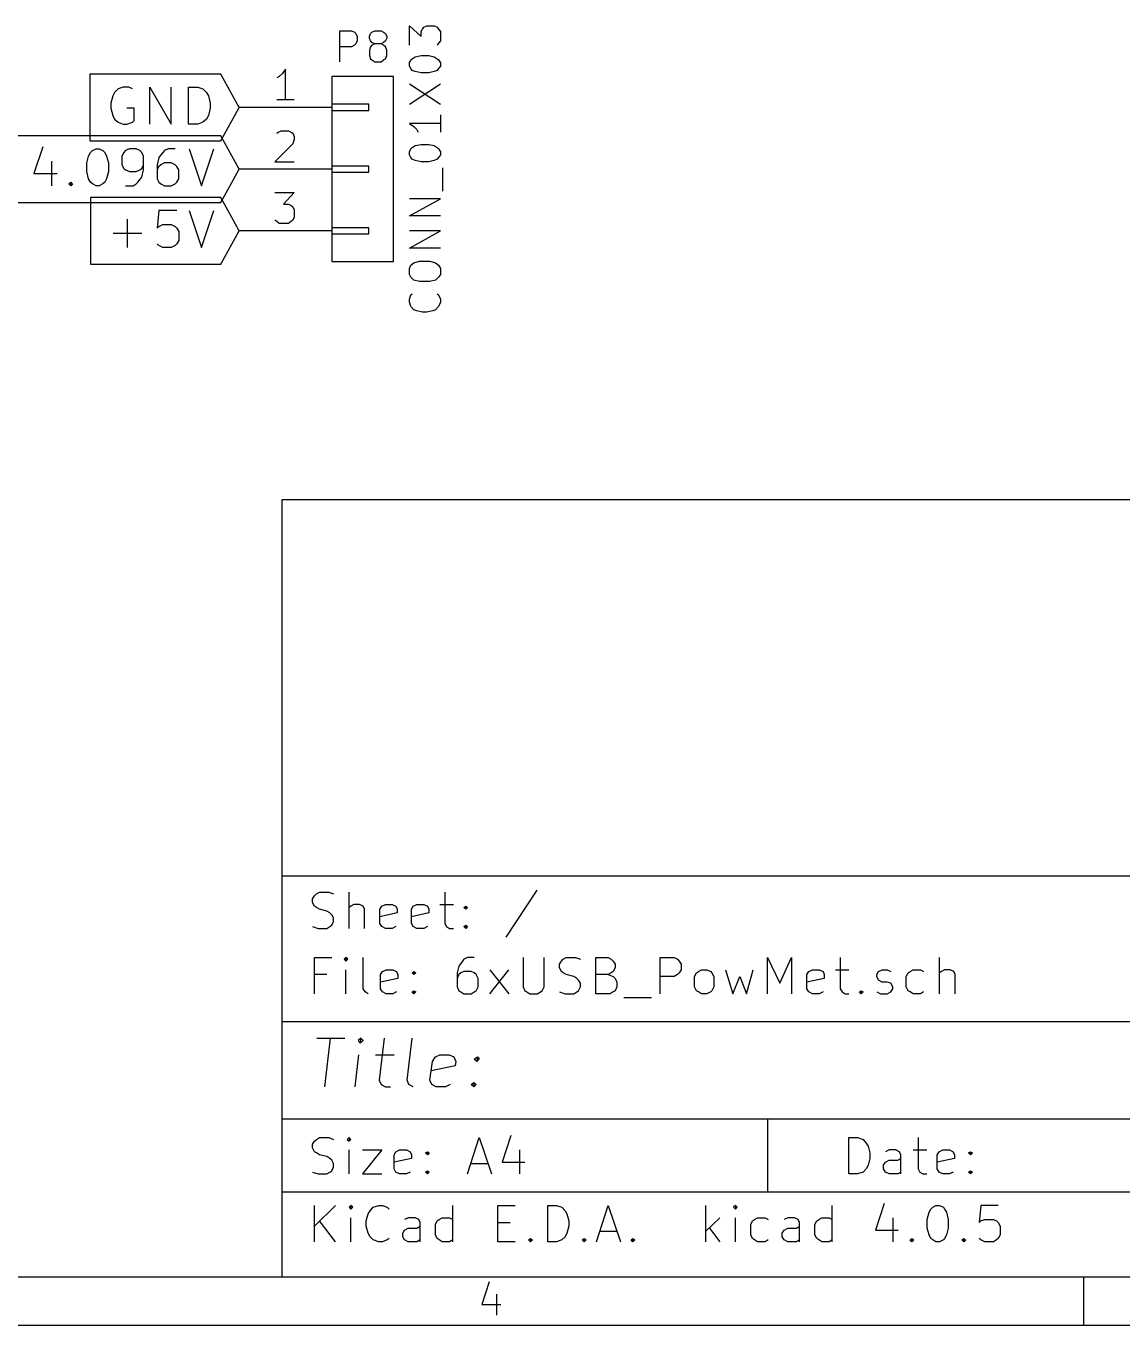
# Model space of a CAD drawing. Extents: x 10 to 287, y -200 to -10.
# Drawn here: x 166.5 to 211.6, y -200 to -146.5 of the extents above; entities that cross this region are included whole.
import ezdxf

# ---------------------------------------------------------------- set-up
doc = ezdxf.new("R2010")
doc.units = 0
doc.header["$MEASUREMENT"] = 0

msp = doc.modelspace()

# ---------------------------------------------------------------- linework, layer by layer
at = {"layer": 'Cyan 2'}
for p, q in [((182.27, -147.295), (182.27, -146.507)), ((182.27, -146.507), (182.753, -146.939)), ((182.804, -146.634), (182.855, -146.558)), ((182.855, -146.558), (182.982, -146.507)), ((182.982, -146.507), (183.286, -146.507)), ((183.286, -146.507), (183.413, -146.558)), ((183.413, -146.558), (183.464, -146.634)), ((179.4, -147.98), (179.4, -146.71)), ((179.4, -146.71), (179.883, -146.71)), ((179.883, -146.71), (180.01, -146.761)), ((180.01, -146.761), (180.061, -146.812)), ((180.061, -146.812), (180.111, -146.939)), ((180.111, -146.939), (180.111, -147.117)), ((180.619, -146.939), (180.67, -146.812)), ((180.619, -147.015), (180.619, -146.939)), ((180.67, -147.117), (180.619, -147.015)), ((180.67, -146.812), (180.721, -146.761)), ((180.721, -146.761), (180.848, -146.71)), ((180.848, -146.71), (181.102, -146.71)), ((181.102, -146.71), (181.204, -146.761)), ((181.204, -146.761), (181.28, -146.812)), ((181.28, -146.812), (181.331, -146.939)), ((181.331, -147.015), (181.28, -147.117)), ((181.331, -146.939), (181.331, -147.015)), ((182.753, -146.736), (182.804, -146.634)), ((182.753, -146.939), (182.753, -146.736)), ((183.464, -146.634), (183.54, -146.736)), ((183.54, -146.736), (183.54, -147.117)), ((179.883, -147.371), (179.4, -147.371)), ((180.01, -147.295), (179.883, -147.371)), ((180.061, -147.244), (180.01, -147.295)), ((180.111, -147.117), (180.061, -147.244)), ((180.67, -147.371), (180.619, -147.498)), ((180.619, -147.498), (180.619, -147.726)), ((180.721, -147.193), (180.67, -147.117)), ((180.721, -147.295), (180.67, -147.371)), ((180.848, -147.244), (180.721, -147.193)), ((180.848, -147.244), (180.721, -147.295)), ((181.102, -147.244), (180.848, -147.244)), ((181.204, -147.193), (181.102, -147.244)), ((181.204, -147.295), (181.102, -147.244)), ((181.28, -147.117), (181.204, -147.193)), ((181.28, -147.371), (181.204, -147.295)), ((181.331, -147.498), (181.28, -147.371)), ((181.331, -147.726), (181.331, -147.498)), ((183.464, -147.218), (183.413, -147.295)), ((183.54, -147.117), (183.464, -147.218)), ((180.619, -147.726), (180.67, -147.853)), ((180.67, -147.853), (180.721, -147.904)), ((180.721, -147.904), (180.848, -147.98)), ((180.848, -147.98), (181.102, -147.98)), ((181.102, -147.98), (181.204, -147.904)), ((181.204, -147.904), (181.28, -147.853)), ((181.28, -147.853), (181.331, -147.726)), ((182.27, -148.031), (182.321, -147.904)), ((182.27, -148.158), (182.27, -148.031)), ((182.321, -148.26), (182.27, -148.158)), ((182.321, -147.904), (182.372, -147.853)), ((182.372, -147.853), (182.499, -147.777)), ((182.499, -147.777), (182.753, -147.726)), ((182.753, -147.726), (183.058, -147.726)), ((183.058, -147.726), (183.286, -147.777)), ((183.286, -147.777), (183.413, -147.853)), ((183.413, -147.853), (183.464, -147.904)), ((183.464, -147.904), (183.54, -148.031)), ((183.54, -148.158), (183.464, -148.26)), ((183.54, -148.031), (183.54, -148.158)), ((182.372, -148.336), (182.321, -148.26)), ((182.499, -148.387), (182.372, -148.336)), ((182.753, -148.438), (182.499, -148.387)), ((183.058, -148.438), (182.753, -148.438)), ((183.286, -148.387), (183.058, -148.438)), ((183.413, -148.336), (183.286, -148.387)), ((183.464, -148.26), (183.413, -148.336)), ((182.27, -149.733), (183.54, -148.895)), ((182.27, -148.895), (183.54, -149.733)), ((183.54, -150.165), (183.54, -150.876)), ((183.54, -150.52), (182.27, -150.52)), ((182.27, -150.52), (182.448, -150.647)), ((182.448, -150.647), (182.575, -150.774)), ((182.575, -150.774), (182.626, -150.876)), ((182.499, -151.435), (182.753, -151.384)), ((182.753, -151.384), (183.058, -151.384)), ((183.058, -151.384), (183.286, -151.435)), ((182.27, -151.689), (182.321, -151.562)), ((182.27, -151.816), (182.27, -151.689)), ((182.321, -151.917), (182.27, -151.816)), ((182.321, -151.562), (182.372, -151.511)), ((182.372, -151.994), (182.321, -151.917)), ((182.372, -151.511), (182.499, -151.435)), ((183.286, -151.435), (183.413, -151.511)), ((183.413, -151.511), (183.464, -151.562)), ((183.464, -151.917), (183.413, -151.994)), ((183.464, -151.562), (183.54, -151.689)), ((183.54, -151.816), (183.464, -151.917)), ((183.54, -151.689), (183.54, -151.816)), ((182.499, -152.044), (182.372, -151.994)), ((182.753, -152.095), (182.499, -152.044)), ((183.058, -152.095), (182.753, -152.095)), ((183.286, -152.044), (183.058, -152.095)), ((183.413, -151.994), (183.286, -152.044)), ((183.642, -153.314), (183.642, -152.349)), ((182.27, -154.33), (183.54, -153.619)), ((183.54, -153.619), (182.27, -153.619)), ((183.54, -154.33), (182.27, -154.33)), ((182.27, -155.651), (183.54, -154.94)), ((183.54, -154.94), (182.27, -154.94)), ((183.54, -155.651), (182.27, -155.651)), ((182.448, -156.261), (182.677, -156.185)), ((182.677, -156.185), (183.109, -156.185)), ((183.109, -156.185), (183.337, -156.261)), ((182.27, -156.489), (182.321, -156.362)), ((182.27, -156.743), (182.27, -156.489)), ((182.321, -156.362), (182.448, -156.261)), ((183.337, -156.261), (183.464, -156.362)), ((183.464, -156.362), (183.54, -156.489)), ((183.54, -156.489), (183.54, -156.743)), ((182.321, -156.845), (182.27, -156.743)), ((182.448, -156.972), (182.321, -156.845)), ((182.677, -157.023), (182.448, -156.972)), ((183.109, -157.023), (182.677, -157.023)), ((183.337, -156.972), (183.109, -157.023)), ((183.464, -156.845), (183.337, -156.972)), ((183.54, -156.743), (183.464, -156.845)), ((182.27, -157.759), (182.321, -157.582)), ((182.27, -157.886), (182.27, -157.759)), ((182.321, -157.582), (182.372, -157.531)), ((183.413, -157.531), (183.464, -157.582)), ((183.464, -157.582), (183.54, -157.759)), ((183.54, -157.759), (183.54, -157.886)), ((182.321, -158.064), (182.27, -157.886)), ((182.448, -158.191), (182.321, -158.064)), ((182.575, -158.242), (182.448, -158.191)), ((182.804, -158.293), (182.575, -158.242)), ((182.982, -158.293), (182.804, -158.293)), ((183.236, -158.242), (182.982, -158.293)), ((183.337, -158.191), (183.236, -158.242)), ((183.464, -158.064), (183.337, -158.191)), ((183.54, -157.886), (183.464, -158.064))]:
    msp.add_line(p, q, dxfattribs=at)
at = {"layer": 'Red 2'}
for p, q in [((174.498, -148.488), (169.113, -148.488)), ((169.113, -148.488), (169.113, -149.86)), ((175.26, -149.86), (174.498, -148.488)), ((176.911, -148.59), (176.809, -148.641)), ((177.038, -148.463), (176.911, -148.59)), ((177.165, -148.285), (177.038, -148.463)), ((177.165, -149.555), (177.165, -148.285)), ((179.07, -148.59), (179.07, -156.21)), ((181.61, -148.59), (179.07, -148.59)), ((181.61, -156.21), (181.61, -148.59)), ((170.282, -149.098), (170.129, -149.25)), ((170.485, -149.022), (170.282, -149.098)), ((170.713, -149.022), (170.485, -149.022)), ((170.866, -149.098), (170.713, -149.022)), ((171.577, -150.546), (171.577, -149.022)), ((171.577, -149.022), (172.466, -150.546)), ((172.466, -150.546), (172.466, -149.022)), ((173.177, -150.546), (173.177, -149.022)), ((173.177, -149.022), (173.558, -149.022)), ((173.558, -149.022), (173.761, -149.098)), ((173.761, -149.098), (173.914, -149.25)), ((170.053, -149.377), (169.977, -149.682)), ((169.977, -149.682), (169.977, -149.885)), ((170.129, -149.25), (170.053, -149.377)), ((173.914, -149.25), (173.99, -149.377)), ((173.99, -149.377), (174.066, -149.682)), ((174.066, -149.682), (174.066, -149.885)), ((177.521, -149.555), (176.809, -149.555)), ((179.07, -149.733), (179.07, -149.987)), ((180.594, -149.733), (179.07, -149.733)), ((180.594, -149.987), (180.594, -149.733)), ((169.113, -149.86), (169.113, -151.232)), ((169.977, -149.885), (170.053, -150.19)), ((170.053, -150.19), (170.129, -150.343)), ((170.942, -149.885), (170.637, -149.885)), ((170.942, -150.393), (170.942, -149.885)), ((173.99, -150.19), (173.914, -150.343)), ((174.066, -149.885), (173.99, -150.19)), ((174.498, -151.232), (175.26, -149.86)), ((179.07, -149.86), (175.26, -149.86)), ((179.07, -149.987), (180.594, -149.987)), ((170.129, -150.343), (170.282, -150.47)), ((170.282, -150.47), (170.485, -150.546)), ((170.485, -150.546), (170.637, -150.546)), ((170.637, -150.546), (170.866, -150.47)), ((170.866, -150.47), (170.942, -150.393)), ((173.558, -150.546), (173.177, -150.546)), ((173.761, -150.47), (173.558, -150.546)), ((173.914, -150.343), (173.761, -150.47)), ((176.86, -150.876), (176.987, -150.825)), ((176.987, -150.825), (177.292, -150.825)), ((177.292, -150.825), (177.394, -150.876)), ((174.498, -151.028), (164.059, -151.028)), ((169.113, -151.232), (174.498, -151.232)), ((175.26, -152.4), (174.498, -151.028)), ((177.47, -151.359), (176.733, -152.095)), ((176.809, -150.927), (176.86, -150.876)), ((177.394, -150.876), (177.47, -150.927)), ((177.47, -150.927), (177.521, -151.054)), ((177.521, -151.181), (177.47, -151.359)), ((177.521, -151.054), (177.521, -151.181)), ((167.183, -151.486), (166.802, -152.578)), ((168.986, -152.146), (169.062, -151.867)), ((169.062, -151.867), (169.139, -151.714)), ((169.139, -151.714), (169.215, -151.638)), ((169.215, -151.638), (169.367, -151.562)), ((169.367, -151.562), (169.494, -151.562)), ((169.494, -151.562), (169.647, -151.638)), ((169.647, -151.638), (169.723, -151.714)), ((169.723, -151.714), (169.799, -151.867)), ((169.799, -151.867), (169.875, -152.146)), ((170.51, -151.714), (170.434, -151.867)), ((170.434, -151.867), (170.434, -152.222)), ((170.586, -151.638), (170.51, -151.714)), ((170.739, -151.562), (170.586, -151.638)), ((171.018, -151.562), (170.739, -151.562)), ((171.171, -151.638), (171.018, -151.562)), ((171.247, -151.714), (171.171, -151.638)), ((171.323, -151.867), (171.247, -151.714)), ((171.323, -152.425), (171.323, -151.867)), ((171.958, -151.917), (171.882, -152.222)), ((172.11, -151.714), (171.958, -151.917)), ((172.187, -151.638), (172.11, -151.714)), ((172.339, -151.562), (172.187, -151.638)), ((172.618, -151.562), (172.339, -151.562)), ((173.203, -151.562), (173.711, -153.086)), ((173.711, -153.086), (174.219, -151.562)), ((167.538, -152.07), (167.538, -153.086)), ((168.986, -152.502), (168.986, -152.146)), ((169.875, -152.146), (169.875, -152.502)), ((170.434, -152.222), (170.51, -152.375)), ((170.51, -152.375), (170.586, -152.425)), ((170.586, -152.425), (170.739, -152.502)), ((171.018, -152.502), (171.171, -152.425)), ((171.171, -152.425), (171.247, -152.375)), ((171.247, -152.375), (171.323, -152.222)), ((171.247, -152.73), (171.323, -152.425)), ((171.882, -152.222), (171.882, -152.806)), ((171.958, -152.298), (171.882, -152.425)), ((172.034, -152.222), (171.958, -152.298)), ((172.187, -152.146), (172.034, -152.222)), ((172.466, -152.146), (172.187, -152.146)), ((172.618, -152.222), (172.466, -152.146)), ((172.695, -152.298), (172.618, -152.222)), ((172.771, -152.425), (172.695, -152.298)), ((172.771, -152.806), (172.771, -152.425)), ((174.498, -153.772), (175.26, -152.4)), ((179.07, -152.4), (175.26, -152.4)), ((176.733, -152.095), (177.521, -152.095)), ((179.07, -152.273), (179.07, -152.527)), ((180.594, -152.273), (179.07, -152.273)), ((180.594, -152.527), (180.594, -152.273)), ((166.802, -152.578), (167.767, -152.578)), ((168.25, -153.01), (168.326, -152.933)), ((168.326, -152.933), (168.402, -153.01)), ((168.326, -152.933), (168.326, -153.086)), ((169.062, -152.806), (168.986, -152.502)), ((169.139, -152.933), (169.062, -152.806)), ((169.215, -153.01), (169.139, -152.933)), ((169.723, -152.933), (169.647, -153.01)), ((169.799, -152.806), (169.723, -152.933)), ((169.875, -152.502), (169.799, -152.806)), ((170.739, -152.502), (171.018, -152.502)), ((171.018, -153.01), (171.094, -152.933)), ((171.094, -152.933), (171.247, -152.73)), ((171.882, -152.806), (171.958, -152.933)), ((171.958, -152.933), (172.034, -153.01)), ((172.618, -153.01), (172.695, -152.933)), ((172.695, -152.933), (172.771, -152.806)), ((179.07, -152.527), (180.594, -152.527)), ((168.326, -153.086), (168.25, -153.01)), ((168.402, -153.01), (168.326, -153.086)), ((169.367, -153.086), (169.215, -153.01)), ((169.494, -153.086), (169.367, -153.086)), ((169.647, -153.01), (169.494, -153.086)), ((170.586, -153.086), (170.891, -153.086)), ((170.891, -153.086), (171.018, -153.01)), ((172.034, -153.01), (172.187, -153.086)), ((172.187, -153.086), (172.466, -153.086)), ((172.466, -153.086), (172.618, -153.01)), ((176.733, -153.365), (177.521, -153.365)), ((177.521, -153.365), (177.089, -153.848)), ((164.059, -153.772), (174.498, -153.772)), ((174.498, -153.568), (169.139, -153.568)), ((169.139, -153.568), (169.139, -154.94)), ((175.26, -154.94), (174.498, -153.568)), ((177.089, -153.848), (177.292, -153.848)), ((177.292, -153.848), (177.394, -153.899)), ((177.394, -153.899), (177.47, -153.949)), ((177.47, -153.949), (177.521, -154.076)), ((170.663, -155.626), (170.663, -154.457)), ((171.958, -154.102), (171.882, -154.838)), ((172.695, -154.102), (171.958, -154.102)), ((173.203, -154.102), (173.711, -155.626)), ((173.711, -155.626), (174.219, -154.102)), ((176.809, -154.559), (176.733, -154.508)), ((176.911, -154.635), (176.809, -154.559)), ((177.394, -154.559), (177.292, -154.635)), ((177.47, -154.508), (177.394, -154.559)), ((177.521, -154.381), (177.47, -154.508)), ((177.521, -154.076), (177.521, -154.381)), ((169.139, -154.94), (169.139, -156.312)), ((170.078, -155.042), (171.247, -155.042)), ((171.882, -154.838), (171.958, -154.762)), ((171.958, -154.762), (172.11, -154.686)), ((172.11, -154.686), (172.466, -154.686)), ((172.466, -154.686), (172.618, -154.762)), ((172.618, -154.762), (172.695, -154.838)), ((172.695, -154.838), (172.771, -154.965)), ((172.771, -154.965), (172.771, -155.346)), ((174.498, -156.312), (175.26, -154.94)), ((179.07, -154.94), (175.26, -154.94)), ((177.292, -154.635), (176.911, -154.635)), ((179.07, -154.813), (179.07, -155.067)), ((180.594, -154.813), (179.07, -154.813)), ((179.07, -155.067), (180.594, -155.067)), ((180.594, -155.067), (180.594, -154.813)), ((171.958, -155.55), (171.882, -155.473)), ((172.11, -155.626), (171.958, -155.55)), ((172.466, -155.626), (172.11, -155.626)), ((172.618, -155.55), (172.466, -155.626)), ((172.695, -155.473), (172.618, -155.55)), ((172.771, -155.346), (172.695, -155.473)), ((169.139, -156.312), (174.498, -156.312)), ((179.07, -156.21), (181.61, -156.21)), ((177.013, -166.014), (177.013, -198.018)), ((285.013, -166.014), (177.013, -166.014)), ((177.013, -181.508), (285.013, -181.508)), ((178.283, -182.448), (178.359, -182.321)), ((178.359, -182.321), (178.435, -182.245)), ((178.435, -182.245), (178.562, -182.169)), ((178.562, -182.169), (178.943, -182.169)), ((178.943, -182.169), (179.146, -182.245)), ((179.781, -183.667), (179.781, -182.169)), ((183.718, -182.169), (183.718, -183.464)), ((187.503, -182.093), (186.233, -184.023)), ((178.283, -182.601), (178.283, -182.448)), ((178.359, -182.753), (178.283, -182.601)), ((178.435, -182.804), (178.359, -182.753)), ((178.562, -182.88), (178.435, -182.804)), ((178.867, -182.956), (178.562, -182.88)), ((179.857, -182.753), (179.781, -182.804)), ((179.984, -182.677), (179.857, -182.753)), ((180.213, -182.677), (179.984, -182.677)), ((180.365, -182.753), (180.213, -182.677)), ((180.416, -182.88), (180.365, -182.753)), ((180.416, -183.667), (180.416, -182.88)), ((181.051, -182.88), (181.127, -182.753)), ((181.051, -183.464), (181.051, -182.88)), ((181.127, -182.753), (181.28, -182.677)), ((181.28, -182.677), (181.559, -182.677)), ((181.559, -182.677), (181.712, -182.753)), ((181.712, -182.753), (181.762, -182.88)), ((181.762, -182.88), (181.762, -183.032)), ((182.347, -182.88), (182.423, -182.753)), ((182.347, -183.464), (182.347, -182.88)), ((182.423, -182.753), (182.575, -182.677)), ((182.575, -182.677), (182.855, -182.677)), ((182.855, -182.677), (183.007, -182.753)), ((183.007, -182.753), (183.058, -182.88)), ((183.058, -182.88), (183.058, -183.032)), ((183.515, -182.677), (184.074, -182.677)), ((184.506, -182.804), (184.582, -182.753)), ((184.582, -182.88), (184.506, -182.804)), ((184.582, -182.753), (184.658, -182.804)), ((184.582, -182.753), (184.582, -182.88)), ((184.658, -182.804), (184.582, -182.88)), ((178.994, -183.032), (178.867, -182.956)), ((179.07, -183.109), (178.994, -183.032)), ((179.146, -183.236), (179.07, -183.109)), ((179.07, -183.54), (179.146, -183.388)), ((179.146, -183.388), (179.146, -183.236)), ((181.762, -183.032), (181.051, -183.185)), ((181.127, -183.591), (181.051, -183.464)), ((183.058, -183.032), (182.347, -183.185)), ((182.423, -183.591), (182.347, -183.464)), ((183.718, -183.464), (183.794, -183.591)), ((178.283, -183.591), (178.511, -183.667)), ((178.511, -183.667), (178.867, -183.667)), ((178.867, -183.667), (178.994, -183.591)), ((178.994, -183.591), (179.07, -183.54)), ((181.28, -183.667), (181.127, -183.591)), ((181.559, -183.667), (181.28, -183.667)), ((181.712, -183.591), (181.559, -183.667)), ((182.575, -183.667), (182.423, -183.591)), ((182.855, -183.667), (182.575, -183.667)), ((183.007, -183.591), (182.855, -183.667)), ((183.794, -183.591), (183.921, -183.667)), ((183.921, -183.667), (184.074, -183.667)), ((184.506, -183.591), (184.582, -183.54)), ((184.582, -183.667), (184.506, -183.591)), ((184.582, -183.54), (184.658, -183.591)), ((184.582, -183.54), (184.582, -183.667)), ((184.658, -183.591), (184.582, -183.667)), ((178.359, -186.36), (178.359, -184.861)), ((178.359, -184.861), (179.07, -184.861)), ((179.654, -184.861), (179.578, -184.937)), ((179.578, -184.937), (179.654, -185.014)), ((179.73, -184.937), (179.654, -184.861)), ((179.654, -184.861), (179.654, -185.014)), ((179.654, -185.014), (179.73, -184.937)), ((180.365, -186.157), (180.365, -184.861)), ((184.455, -185.014), (184.302, -185.217)), ((184.506, -184.937), (184.455, -185.014)), ((184.658, -184.861), (184.506, -184.937)), ((184.937, -184.861), (184.658, -184.861)), ((186.944, -184.861), (186.944, -186.08)), ((187.808, -186.08), (187.808, -184.861)), ((188.443, -185.141), (188.519, -185.014)), ((188.519, -185.014), (188.595, -184.937)), ((188.595, -184.937), (188.722, -184.861)), ((188.722, -184.861), (189.103, -184.861)), ((189.103, -184.861), (189.306, -184.937)), ((189.941, -186.36), (189.941, -184.861)), ((189.941, -184.861), (190.449, -184.861)), ((190.449, -184.861), (190.576, -184.937)), ((190.576, -184.937), (190.652, -185.014)), ((190.652, -185.014), (190.729, -185.141)), ((192.583, -186.36), (192.583, -184.861)), ((192.583, -184.861), (193.167, -184.861)), ((193.167, -184.861), (193.294, -184.937)), ((193.294, -184.937), (193.37, -185.014)), ((193.37, -185.014), (193.446, -185.141)), ((197.002, -186.36), (197.002, -184.861)), ((197.002, -184.861), (197.51, -185.928)), ((197.51, -185.928), (197.993, -184.861)), ((197.993, -184.861), (197.993, -186.36)), ((200, -184.861), (200, -186.157)), ((204.089, -186.36), (204.089, -184.861)), ((178.867, -185.572), (178.359, -185.572)), ((179.654, -186.36), (179.654, -185.369)), ((181.077, -185.572), (181.153, -185.445)), ((181.077, -186.157), (181.077, -185.572)), ((181.153, -185.445), (181.305, -185.369)), ((181.305, -185.369), (181.585, -185.369)), ((181.585, -185.369), (181.737, -185.445)), ((181.737, -185.445), (181.788, -185.572)), ((181.788, -185.572), (181.788, -185.725)), ((182.372, -185.496), (182.448, -185.445)), ((182.448, -185.572), (182.372, -185.496)), ((182.448, -185.445), (182.524, -185.496)), ((182.448, -185.445), (182.448, -185.572)), ((182.524, -185.496), (182.448, -185.572)), ((184.302, -185.217), (184.226, -185.496)), ((184.226, -185.496), (184.226, -186.08)), ((184.302, -185.572), (184.226, -185.725)), ((184.379, -185.496), (184.302, -185.572)), ((184.506, -185.445), (184.379, -185.496)), ((184.81, -185.445), (184.506, -185.445)), ((184.937, -185.496), (184.81, -185.445)), ((185.014, -185.572), (184.937, -185.496)), ((185.09, -185.725), (185.014, -185.572)), ((185.572, -186.36), (186.36, -185.369)), ((185.572, -185.369), (186.36, -186.36)), ((188.443, -185.293), (188.443, -185.141)), ((188.519, -185.445), (188.443, -185.293)), ((188.595, -185.496), (188.519, -185.445)), ((188.722, -185.572), (188.595, -185.496)), ((189.027, -185.649), (188.722, -185.572)), ((190.449, -185.572), (189.941, -185.572)), ((190.576, -185.496), (190.449, -185.572)), ((190.449, -185.572), (190.652, -185.649)), ((190.652, -185.445), (190.576, -185.496)), ((190.729, -185.293), (190.652, -185.445)), ((190.729, -185.141), (190.729, -185.293)), ((193.294, -185.572), (193.167, -185.649)), ((193.37, -185.496), (193.294, -185.572)), ((193.446, -185.369), (193.37, -185.496)), ((193.446, -185.141), (193.446, -185.369)), ((194.005, -185.649), (194.081, -185.496)), ((194.081, -185.496), (194.158, -185.445)), ((194.158, -185.445), (194.285, -185.369)), ((194.285, -185.369), (194.513, -185.369)), ((194.513, -185.369), (194.666, -185.445)), ((194.666, -185.445), (194.716, -185.496)), ((194.716, -185.496), (194.793, -185.649)), ((195.275, -185.369), (195.58, -186.36)), ((196.139, -186.36), (196.418, -185.369)), ((198.628, -185.572), (198.704, -185.445)), ((198.628, -186.157), (198.628, -185.572)), ((198.704, -185.445), (198.857, -185.369)), ((198.857, -185.369), (199.136, -185.369)), ((199.136, -185.369), (199.288, -185.445)), ((199.288, -185.445), (199.339, -185.572)), ((199.339, -185.572), (199.339, -185.725)), ((199.796, -185.369), (200.355, -185.369)), ((201.498, -185.572), (201.574, -185.445)), ((201.498, -185.649), (201.498, -185.572)), ((201.574, -185.445), (201.727, -185.369)), ((201.727, -185.369), (201.93, -185.369)), ((201.93, -185.369), (202.082, -185.445)), ((202.717, -185.649), (202.794, -185.496)), ((202.794, -185.496), (202.87, -185.445)), ((202.87, -185.445), (202.997, -185.369)), ((202.997, -185.369), (203.302, -185.369)), ((203.302, -185.369), (203.429, -185.445)), ((204.165, -185.445), (204.089, -185.496)), ((204.292, -185.369), (204.165, -185.445)), ((204.521, -185.369), (204.292, -185.369)), ((204.673, -185.445), (204.521, -185.369)), ((204.724, -185.572), (204.673, -185.445)), ((204.724, -186.36), (204.724, -185.572)), ((181.788, -185.725), (181.077, -185.877)), ((184.226, -186.08), (184.302, -186.233)), ((185.014, -186.233), (185.09, -186.08)), ((185.09, -186.08), (185.09, -185.725)), ((186.944, -186.08), (187.02, -186.233)), ((187.731, -186.233), (187.808, -186.08)), ((189.154, -185.725), (189.027, -185.649)), ((189.23, -185.801), (189.154, -185.725)), ((189.306, -185.928), (189.23, -185.801)), ((189.23, -186.233), (189.306, -186.08)), ((189.306, -186.08), (189.306, -185.928)), ((190.652, -185.649), (190.729, -185.725)), ((190.729, -185.725), (190.805, -185.877)), ((190.805, -186.08), (190.729, -186.233)), ((190.805, -185.877), (190.805, -186.08)), ((193.167, -185.649), (192.583, -185.649)), ((194.005, -186.08), (194.005, -185.649)), ((194.081, -186.233), (194.005, -186.08)), ((194.793, -186.08), (194.716, -186.233)), ((194.793, -185.649), (194.793, -186.08)), ((195.58, -186.36), (195.859, -185.649)), ((195.859, -185.649), (196.139, -186.36)), ((199.339, -185.725), (198.628, -185.877)), ((201.574, -185.801), (201.498, -185.649)), ((201.727, -185.877), (201.574, -185.801)), ((201.93, -185.877), (201.727, -185.877)), ((202.082, -185.928), (201.93, -185.877)), ((202.159, -186.08), (202.082, -185.928)), ((202.159, -186.157), (202.159, -186.08)), ((202.717, -186.08), (202.717, -185.649)), ((202.794, -186.233), (202.717, -186.08)), ((180.442, -186.284), (180.365, -186.157)), ((180.569, -186.36), (180.442, -186.284)), ((181.153, -186.284), (181.077, -186.157)), ((181.305, -186.36), (181.153, -186.284)), ((181.585, -186.36), (181.305, -186.36)), ((181.737, -186.284), (181.585, -186.36)), ((182.372, -186.284), (182.448, -186.233)), ((182.448, -186.36), (182.372, -186.284)), ((182.448, -186.233), (182.524, -186.284)), ((182.448, -186.233), (182.448, -186.36)), ((182.524, -186.284), (182.448, -186.36)), ((184.302, -186.233), (184.379, -186.284)), ((184.379, -186.284), (184.506, -186.36)), ((184.506, -186.36), (184.81, -186.36)), ((184.81, -186.36), (184.937, -186.284)), ((184.937, -186.284), (185.014, -186.233)), ((187.02, -186.233), (187.096, -186.284)), ((187.096, -186.284), (187.223, -186.36)), ((187.223, -186.36), (187.528, -186.36)), ((187.528, -186.36), (187.655, -186.284)), ((187.655, -186.284), (187.731, -186.233)), ((188.443, -186.284), (188.671, -186.36)), ((188.671, -186.36), (189.027, -186.36)), ((189.027, -186.36), (189.154, -186.284)), ((189.154, -186.284), (189.23, -186.233)), ((190.525, -186.36), (189.941, -186.36)), ((190.652, -186.284), (190.525, -186.36)), ((190.729, -186.233), (190.652, -186.284)), ((191.084, -186.512), (192.227, -186.512)), ((194.158, -186.284), (194.081, -186.233)), ((194.285, -186.36), (194.158, -186.284)), ((194.513, -186.36), (194.285, -186.36)), ((194.666, -186.284), (194.513, -186.36)), ((194.716, -186.233), (194.666, -186.284)), ((198.704, -186.284), (198.628, -186.157)), ((198.857, -186.36), (198.704, -186.284)), ((199.136, -186.36), (198.857, -186.36)), ((199.288, -186.284), (199.136, -186.36)), ((200, -186.157), (200.076, -186.284)), ((200.076, -186.284), (200.203, -186.36)), ((200.203, -186.36), (200.355, -186.36)), ((200.787, -186.284), (200.863, -186.233)), ((200.863, -186.36), (200.787, -186.284)), ((200.863, -186.233), (200.939, -186.284)), ((200.863, -186.233), (200.863, -186.36)), ((200.939, -186.284), (200.863, -186.36)), ((201.498, -186.284), (201.651, -186.36)), ((201.651, -186.36), (201.93, -186.36)), ((201.93, -186.36), (202.082, -186.284)), ((202.082, -186.284), (202.159, -186.157)), ((202.87, -186.284), (202.794, -186.233)), ((202.997, -186.36), (202.87, -186.284)), ((203.302, -186.36), (202.997, -186.36)), ((203.429, -186.284), (203.302, -186.36)), ((177.013, -187.503), (285.013, -187.503)), ((178.46, -188.189), (179.603, -188.189)), ((178.791, -190.195), (179.019, -188.189)), ((180.264, -188.189), (180.162, -188.29)), ((180.162, -188.29), (180.238, -188.392)), ((180.264, -188.189), (180.238, -188.392)), ((180.238, -188.392), (180.365, -188.29)), ((180.365, -188.29), (180.264, -188.189)), ((181.229, -188.189), (181.026, -189.916)), ((182.169, -189.916), (182.372, -188.189)), ((180.035, -190.195), (180.188, -188.874)), ((180.873, -188.874), (181.635, -188.874)), ((183.109, -189.916), (183.21, -189.154)), ((184.15, -189.332), (183.159, -189.535)), ((183.21, -189.154), (183.337, -188.951)), ((183.337, -188.951), (183.515, -188.874)), ((183.515, -188.874), (183.896, -188.874)), ((183.896, -188.874), (184.099, -188.951)), ((184.099, -188.951), (184.175, -189.154)), ((184.175, -189.154), (184.15, -189.332)), ((184.937, -189.052), (185.064, -188.951)), ((185.039, -189.154), (184.937, -189.052)), ((185.064, -188.951), (185.039, -189.154)), ((185.141, -189.052), (185.039, -189.154)), ((185.064, -188.951), (185.141, -189.052)), ((181.026, -189.916), (181.102, -190.094)), ((181.102, -190.094), (181.28, -190.195)), ((181.28, -190.195), (181.483, -190.195)), ((182.245, -190.094), (182.169, -189.916)), ((182.423, -190.195), (182.245, -190.094)), ((183.185, -190.094), (183.109, -189.916)), ((183.363, -190.195), (183.185, -190.094)), ((183.744, -190.195), (183.363, -190.195)), ((183.947, -190.094), (183.744, -190.195)), ((184.81, -190.094), (184.912, -190.017)), ((184.912, -190.195), (184.81, -190.094)), ((184.912, -190.017), (185.014, -190.094)), ((184.912, -190.017), (184.912, -190.195)), ((185.014, -190.094), (184.912, -190.195)), ((177.013, -191.516), (285.013, -191.516)), ((197.002, -191.516), (197.002, -194.513)), ((178.283, -192.557), (178.359, -192.43)), ((178.283, -192.71), (178.283, -192.557)), ((178.359, -192.43), (178.435, -192.354)), ((178.435, -192.354), (178.562, -192.278)), ((178.562, -192.278), (178.943, -192.278)), ((178.943, -192.278), (179.146, -192.354)), ((179.781, -192.278), (179.705, -192.354)), ((179.705, -192.354), (179.781, -192.43)), ((179.857, -192.354), (179.781, -192.278)), ((179.781, -192.278), (179.781, -192.43)), ((179.781, -192.43), (179.857, -192.354)), ((184.658, -193.777), (185.141, -192.278)), ((185.141, -192.278), (185.649, -193.777)), ((186.436, -192.202), (186.08, -193.294)), ((200.355, -193.777), (200.355, -192.278)), ((200.355, -192.278), (200.711, -192.278)), ((200.711, -192.278), (200.939, -192.354)), ((200.939, -192.354), (201.066, -192.507)), ((201.066, -192.507), (201.143, -192.634)), ((203.2, -192.278), (203.2, -193.573)), ((178.359, -192.862), (178.283, -192.71)), ((178.435, -192.913), (178.359, -192.862)), ((178.562, -192.989), (178.435, -192.913)), ((178.867, -193.065), (178.562, -192.989)), ((178.994, -193.142), (178.867, -193.065)), ((179.781, -193.777), (179.781, -192.786)), ((180.34, -192.786), (181.127, -192.786)), ((181.127, -192.786), (180.34, -193.777)), ((181.635, -192.989), (181.712, -192.862)), ((181.635, -193.573), (181.635, -192.989)), ((181.712, -192.862), (181.864, -192.786)), ((181.864, -192.786), (182.143, -192.786)), ((182.143, -192.786), (182.296, -192.862)), ((182.296, -192.862), (182.347, -192.989)), ((182.347, -192.989), (182.347, -193.142)), ((182.931, -192.913), (183.007, -192.862)), ((183.007, -192.989), (182.931, -192.913)), ((183.007, -192.862), (183.083, -192.913)), ((183.007, -192.862), (183.007, -192.989)), ((183.083, -192.913), (183.007, -192.989)), ((186.792, -192.786), (186.792, -193.777)), ((201.143, -192.634), (201.219, -192.913)), ((201.219, -192.913), (201.219, -193.142)), ((202.006, -192.786), (201.854, -192.862)), ((202.286, -192.786), (202.006, -192.786)), ((202.438, -192.862), (202.286, -192.786)), ((202.489, -192.989), (202.438, -192.862)), ((202.489, -193.777), (202.489, -192.989)), ((202.997, -192.786), (203.556, -192.786)), ((203.987, -192.989), (204.064, -192.862)), ((203.987, -193.573), (203.987, -192.989)), ((204.064, -192.862), (204.216, -192.786)), ((204.216, -192.786), (204.495, -192.786)), ((204.495, -192.786), (204.648, -192.862)), ((204.648, -192.862), (204.699, -192.989)), ((204.699, -192.989), (204.699, -193.142)), ((205.283, -192.913), (205.359, -192.862)), ((205.359, -192.989), (205.283, -192.913)), ((205.359, -192.862), (205.435, -192.913)), ((205.359, -192.862), (205.359, -192.989)), ((205.435, -192.913), (205.359, -192.989)), ((179.07, -193.218), (178.994, -193.142)), ((179.146, -193.345), (179.07, -193.218)), ((179.07, -193.65), (179.146, -193.497)), ((179.146, -193.497), (179.146, -193.345)), ((182.347, -193.142), (181.635, -193.294)), ((181.712, -193.7), (181.635, -193.573)), ((184.785, -193.345), (185.496, -193.345)), ((186.08, -193.294), (187.02, -193.294)), ((201.066, -193.573), (200.939, -193.7)), ((201.143, -193.421), (201.066, -193.573)), ((201.219, -193.142), (201.143, -193.421)), ((201.778, -193.421), (201.854, -193.294)), ((201.778, -193.573), (201.778, -193.421)), ((201.854, -193.7), (201.778, -193.573)), ((201.854, -193.294), (202.006, -193.218)), ((202.006, -193.218), (202.362, -193.218)), ((202.362, -193.218), (202.489, -193.142)), ((203.2, -193.573), (203.276, -193.7)), ((204.699, -193.142), (203.987, -193.294)), ((204.064, -193.7), (203.987, -193.573)), ((178.283, -193.7), (178.511, -193.777)), ((178.511, -193.777), (178.867, -193.777)), ((178.867, -193.777), (178.994, -193.7)), ((178.994, -193.7), (179.07, -193.65)), ((180.34, -193.777), (181.127, -193.777)), ((181.864, -193.777), (181.712, -193.7)), ((182.143, -193.777), (181.864, -193.777)), ((182.296, -193.7), (182.143, -193.777)), ((182.931, -193.7), (183.007, -193.65)), ((183.007, -193.777), (182.931, -193.7)), ((183.007, -193.65), (183.083, -193.7)), ((183.007, -193.65), (183.007, -193.777)), ((183.083, -193.7), (183.007, -193.777)), ((200.711, -193.777), (200.355, -193.777)), ((200.939, -193.7), (200.711, -193.777)), ((202.006, -193.777), (201.854, -193.7)), ((202.362, -193.777), (202.006, -193.777)), ((202.489, -193.7), (202.362, -193.777)), ((203.276, -193.7), (203.403, -193.777)), ((203.403, -193.777), (203.556, -193.777)), ((204.216, -193.777), (204.064, -193.7)), ((204.495, -193.777), (204.216, -193.777)), ((204.648, -193.7), (204.495, -193.777)), ((205.283, -193.7), (205.359, -193.65)), ((205.359, -193.777), (205.283, -193.7)), ((205.359, -193.65), (205.435, -193.7)), ((205.359, -193.65), (205.359, -193.777)), ((205.435, -193.7), (205.359, -193.777)), ((177.013, -194.513), (285.013, -194.513)), ((178.359, -196.571), (178.359, -195.072)), ((179.222, -195.072), (178.359, -195.936)), ((179.857, -195.072), (179.781, -195.148)), ((179.781, -195.148), (179.857, -195.224)), ((179.934, -195.148), (179.857, -195.072)), ((179.857, -195.072), (179.857, -195.224)), ((179.857, -195.224), (179.934, -195.148)), ((180.645, -195.301), (180.772, -195.148)), ((180.772, -195.148), (181, -195.072)), ((181, -195.072), (181.153, -195.072)), ((181.153, -195.072), (181.356, -195.148)), ((181.356, -195.148), (181.432, -195.224)), ((184.048, -196.571), (184.048, -195.072)), ((185.903, -196.571), (185.903, -195.072)), ((185.903, -195.072), (186.614, -195.072)), ((187.96, -196.571), (187.96, -195.072)), ((187.96, -195.072), (188.316, -195.072)), ((188.316, -195.072), (188.544, -195.148)), ((188.544, -195.148), (188.671, -195.301)), ((189.967, -196.571), (190.449, -195.072)), ((190.449, -195.072), (190.957, -196.571)), ((194.462, -196.571), (194.462, -195.072)), ((195.682, -195.072), (195.605, -195.148)), ((195.605, -195.148), (195.682, -195.224)), ((195.758, -195.148), (195.682, -195.072)), ((195.682, -195.072), (195.682, -195.224)), ((195.682, -195.224), (195.758, -195.148)), ((199.669, -196.571), (199.669, -195.072)), ((201.803, -194.996), (201.447, -196.088)), ((203.657, -195.351), (203.733, -195.224)), ((203.733, -195.224), (203.81, -195.148)), ((203.81, -195.148), (203.937, -195.072)), ((203.937, -195.072), (204.089, -195.072)), ((204.089, -195.072), (204.241, -195.148)), ((204.241, -195.148), (204.292, -195.224)), ((204.292, -195.224), (204.368, -195.351)), ((205.791, -195.072), (205.715, -195.783)), ((206.502, -195.072), (205.791, -195.072)), ((179.222, -196.571), (178.562, -195.707)), ((179.857, -196.571), (179.857, -195.58)), ((180.492, -195.707), (180.569, -195.428)), ((180.492, -195.936), (180.492, -195.707)), ((180.569, -195.428), (180.645, -195.301)), ((182.22, -195.58), (182.067, -195.656)), ((182.499, -195.58), (182.22, -195.58)), ((182.651, -195.656), (182.499, -195.58)), ((182.702, -195.783), (182.651, -195.656)), ((182.702, -196.571), (182.702, -195.783)), ((183.337, -195.859), (183.413, -195.707)), ((183.413, -195.707), (183.49, -195.656)), ((183.49, -195.656), (183.617, -195.58)), ((183.617, -195.58), (183.921, -195.58)), ((183.921, -195.58), (184.048, -195.656)), ((185.903, -195.783), (186.411, -195.783)), ((188.671, -195.301), (188.747, -195.428)), ((188.747, -195.428), (188.824, -195.707)), ((188.824, -195.707), (188.824, -195.936)), ((195.047, -195.58), (194.462, -196.139)), ((195.682, -196.571), (195.682, -195.58)), ((196.317, -195.859), (196.393, -195.707)), ((196.393, -195.707), (196.469, -195.656)), ((196.469, -195.656), (196.596, -195.58)), ((196.596, -195.58), (196.901, -195.58)), ((196.901, -195.58), (197.028, -195.656)), ((197.841, -195.58), (197.688, -195.656)), ((198.12, -195.58), (197.841, -195.58)), ((198.272, -195.656), (198.12, -195.58)), ((198.323, -195.783), (198.272, -195.656)), ((198.323, -196.571), (198.323, -195.783)), ((198.958, -195.859), (199.034, -195.707)), ((199.034, -195.707), (199.111, -195.656)), ((199.111, -195.656), (199.238, -195.58)), ((199.238, -195.58), (199.542, -195.58)), ((199.542, -195.58), (199.669, -195.656)), ((202.159, -195.58), (202.159, -196.571)), ((203.581, -195.656), (203.657, -195.351)), ((203.581, -196.012), (203.581, -195.656)), ((204.368, -195.351), (204.445, -195.656)), ((204.445, -195.656), (204.445, -196.012)), ((205.715, -195.783), (205.791, -195.707)), ((205.791, -195.707), (205.943, -195.656)), ((205.943, -195.656), (206.299, -195.656)), ((206.299, -195.656), (206.426, -195.707)), ((206.426, -195.707), (206.502, -195.783)), ((206.502, -195.783), (206.578, -195.936)), ((180.569, -196.215), (180.492, -195.936)), ((180.645, -196.367), (180.569, -196.215)), ((181.991, -196.215), (182.067, -196.088)), ((181.991, -196.367), (181.991, -196.215)), ((182.067, -196.088), (182.22, -196.012)), ((182.22, -196.012), (182.575, -196.012)), ((182.575, -196.012), (182.702, -195.936)), ((183.337, -196.291), (183.337, -195.859)), ((183.413, -196.444), (183.337, -196.291)), ((188.747, -196.215), (188.671, -196.367)), ((188.824, -195.936), (188.747, -196.215)), ((190.094, -196.139), (190.805, -196.139)), ((194.615, -196.012), (195.047, -196.571)), ((196.317, -196.291), (196.317, -195.859)), ((196.393, -196.444), (196.317, -196.291)), ((197.612, -196.215), (197.688, -196.088)), ((197.612, -196.367), (197.612, -196.215)), ((197.688, -196.088), (197.841, -196.012)), ((197.841, -196.012), (198.196, -196.012)), ((198.196, -196.012), (198.323, -195.936)), ((198.958, -196.291), (198.958, -195.859)), ((199.034, -196.444), (198.958, -196.291)), ((201.447, -196.088), (202.387, -196.088)), ((203.657, -196.291), (203.581, -196.012)), ((203.733, -196.444), (203.657, -196.291)), ((204.368, -196.291), (204.292, -196.444)), ((204.445, -196.012), (204.368, -196.291)), ((206.578, -196.291), (206.502, -196.444)), ((206.578, -195.936), (206.578, -196.291)), ((180.772, -196.494), (180.645, -196.367)), ((181, -196.571), (180.772, -196.494)), ((181.153, -196.571), (181, -196.571)), ((181.356, -196.494), (181.153, -196.571)), ((181.432, -196.444), (181.356, -196.494)), ((182.067, -196.494), (181.991, -196.367)), ((182.22, -196.571), (182.067, -196.494)), ((182.575, -196.571), (182.22, -196.571)), ((182.702, -196.494), (182.575, -196.571)), ((183.49, -196.494), (183.413, -196.444)), ((183.617, -196.571), (183.49, -196.494)), ((183.921, -196.571), (183.617, -196.571)), ((184.048, -196.494), (183.921, -196.571)), ((186.614, -196.571), (185.903, -196.571)), ((187.173, -196.494), (187.249, -196.444)), ((187.249, -196.571), (187.173, -196.494)), ((187.249, -196.444), (187.325, -196.494)), ((187.249, -196.444), (187.249, -196.571)), ((187.325, -196.494), (187.249, -196.571)), ((188.316, -196.571), (187.96, -196.571)), ((188.544, -196.494), (188.316, -196.571)), ((188.671, -196.367), (188.544, -196.494)), ((189.382, -196.494), (189.459, -196.444)), ((189.459, -196.571), (189.382, -196.494)), ((189.459, -196.444), (189.535, -196.494)), ((189.459, -196.444), (189.459, -196.571)), ((189.535, -196.494), (189.459, -196.571)), ((191.389, -196.494), (191.465, -196.444)), ((191.465, -196.571), (191.389, -196.494)), ((191.465, -196.444), (191.541, -196.494)), ((191.465, -196.444), (191.465, -196.571)), ((191.541, -196.494), (191.465, -196.571)), ((196.469, -196.494), (196.393, -196.444)), ((196.596, -196.571), (196.469, -196.494)), ((196.901, -196.571), (196.596, -196.571)), ((197.028, -196.494), (196.901, -196.571)), ((197.688, -196.494), (197.612, -196.367)), ((197.841, -196.571), (197.688, -196.494)), ((198.196, -196.571), (197.841, -196.571)), ((198.323, -196.494), (198.196, -196.571)), ((199.111, -196.494), (199.034, -196.444)), ((199.238, -196.571), (199.111, -196.494)), ((199.542, -196.571), (199.238, -196.571)), ((199.669, -196.494), (199.542, -196.571)), ((202.87, -196.494), (202.946, -196.444)), ((202.946, -196.571), (202.87, -196.494)), ((202.946, -196.444), (203.022, -196.494)), ((202.946, -196.444), (202.946, -196.571)), ((203.022, -196.494), (202.946, -196.571)), ((203.81, -196.494), (203.733, -196.444)), ((203.937, -196.571), (203.81, -196.494)), ((204.089, -196.571), (203.937, -196.571)), ((204.241, -196.494), (204.089, -196.571)), ((204.292, -196.444), (204.241, -196.494)), ((205.003, -196.494), (205.08, -196.444)), ((205.08, -196.571), (205.003, -196.494)), ((205.08, -196.444), (205.156, -196.494)), ((205.08, -196.444), (205.08, -196.571)), ((205.156, -196.494), (205.08, -196.571)), ((205.791, -196.494), (205.715, -196.444)), ((205.943, -196.571), (205.791, -196.494)), ((206.299, -196.571), (205.943, -196.571)), ((206.426, -196.494), (206.299, -196.571)), ((206.502, -196.444), (206.426, -196.494)), ((11.9888, -198.018), (285.013, -198.018)), ((177.013, -198.018), (285.013, -198.018)), ((185.547, -198.222), (185.242, -199.161)), ((210.007, -198.018), (210.007, -200)), ((185.852, -198.73), (185.852, -199.593)), ((185.242, -199.161), (186.03, -199.161)), ((10.0076, -200), (286.995, -200))]:
    msp.add_line(p, q, dxfattribs=at)

doc.saveas('drawing.dxf')
